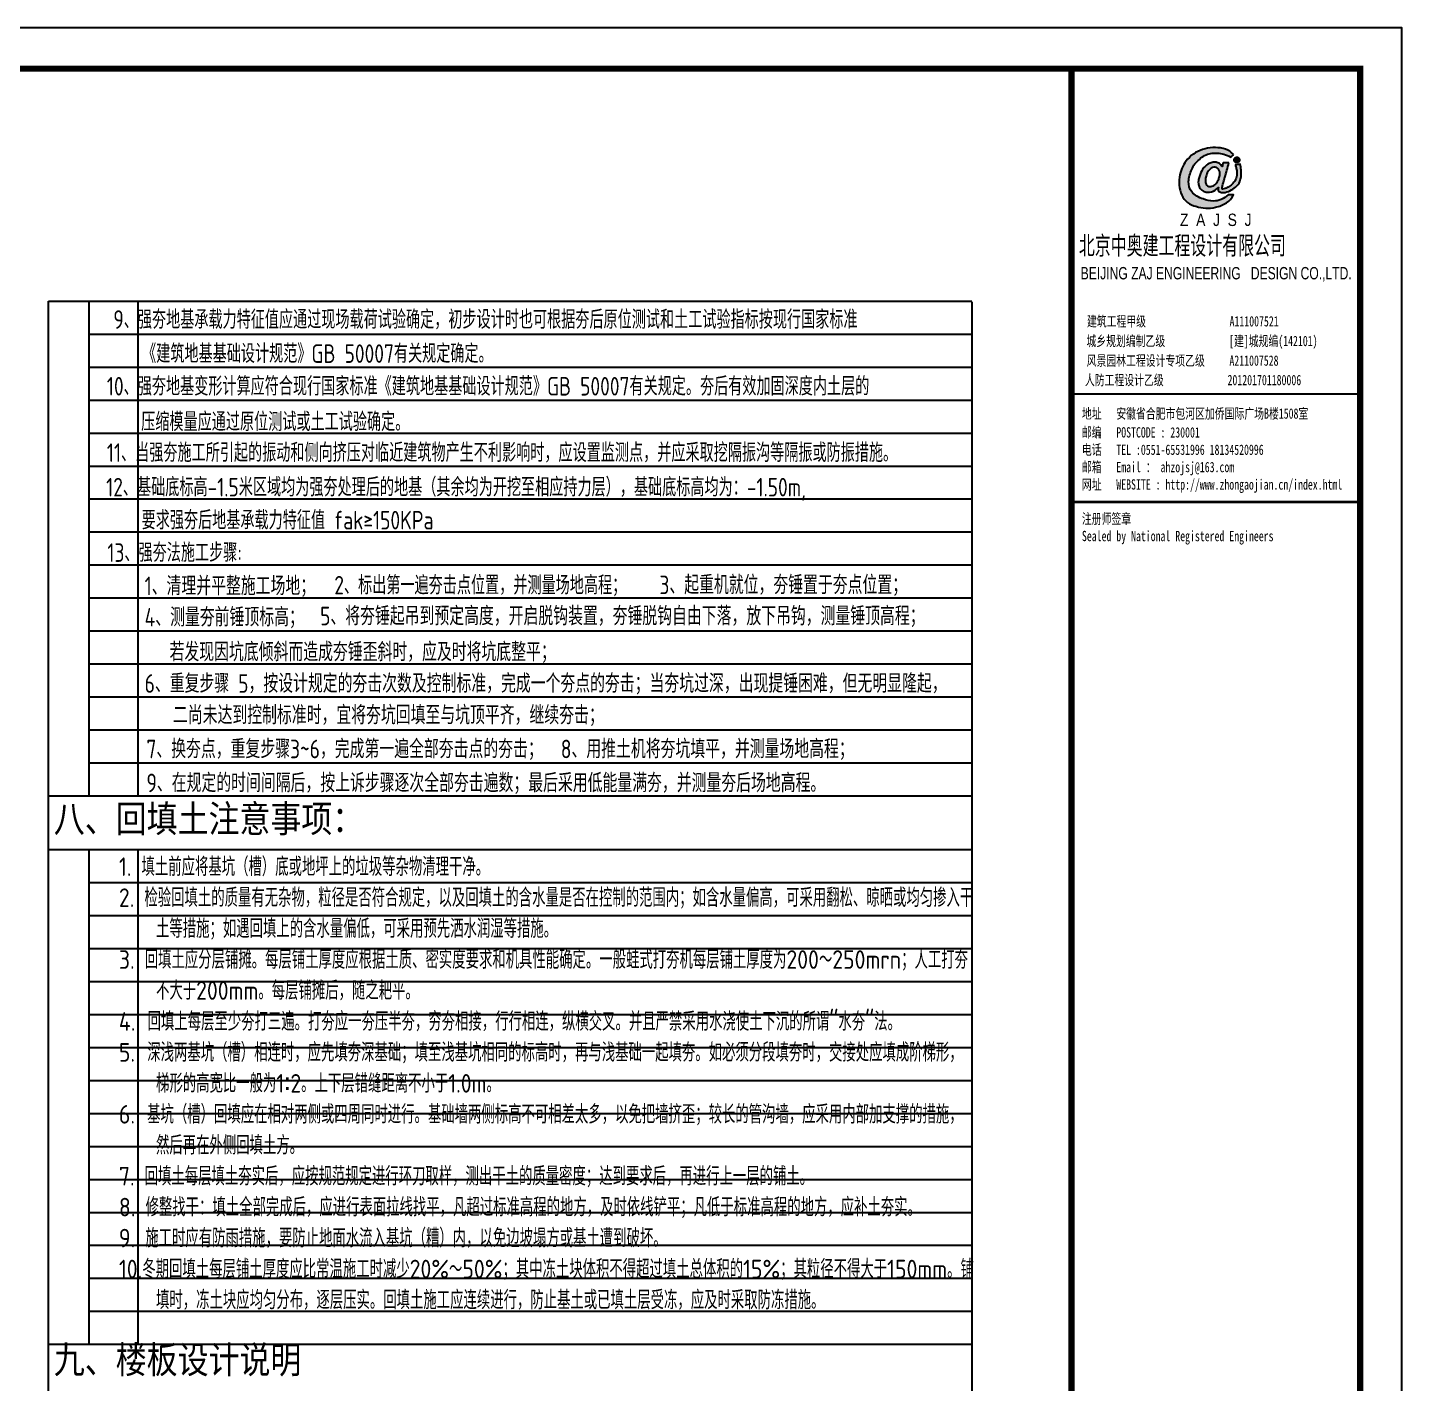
# Model space of a CAD drawing. Extents: x 180850 to 1399066, y 113487 to 334416.
# Drawn here: x 279147 to 302694, y 155140 to 178382 of the extents above; entities that cross this region are included whole.
import ezdxf
from ezdxf.enums import TextEntityAlignment as Align

# ---------------------------------------------------------------- set-up
doc = ezdxf.new("R2010")
doc.units = 0
doc.header["$LTSCALE"] = 1000
for name, color, linetype in [('NUM', 7, 'Continuous'), ('PUB_TEXT', 7, 'Continuous'), ('PUB_TITLE', 4, 'Continuous'), ('TEXT', 7, 'Continuous'), ('TK', 4, 'Continuous'), ('图签', 3, 'Continuous')]:
    doc.layers.add(name, color=color, linetype=linetype)
doc.styles.add('_gyy_title_Arial', font='arial.ttf', dxfattribs={"width": 0.7})
doc.styles.add('_gyy_title_ST', font='', dxfattribs={"width": 0.8})
doc.styles.add('_HZTXT', font='tssdeng.shx', dxfattribs={"width": 0.8, "bigfont": 'tssdchn.shx'})
doc.styles.add('HZ', font='txt.shx', dxfattribs={"width": 0.8, "bigfont": '000hztxt.shx'})
doc.styles.get("Standard").update_dxf_attribs({"font": 'gbenor.shx', "bigfont": 'gbcbig.shx'})
doc.styles.add('TSSD_Norm', font='tssdeng.shx', dxfattribs={"bigfont": 'hztxt.shx'})
doc.styles.get('_gyy_title_ST').set_extended_font_data('SimSun')

# ---------------------------------------------------------------- blocks, each defined once
blk = doc.blocks.new('dd')
at = {"layer": '图签'}
h = blk.add_hatch(color=5, dxfattribs=at)
h.set_gradient(color1=(0, 0, 255), color2=(36, 36, 255), one_color=1, tint=0.57)
h.paths.add_polyline_path([(452, 1270, -0.093206), (531, 1562, -0.136321), (716, 1807, -0.161039), (988, 1948, -0.108591), (1307, 1935, -0.049497), (1479, 1861, 0.062627), (1539, 1932, 0.094388), (1351, 2056, 0.136326), (854, 2062, 0.161722), (430, 1810, 0.133661), (243, 1435, 0.158414), (286, 937, 0.22517), (632, 669, 0.138663), (1107, 646, 0.074676), (1375, 753, 0.125344), (1543, 944, 0.006312), (1413, 948, -0.090385), (1244, 833, -0.096745), (1053, 797, -0.073845), (803, 850, -0.140868), (530, 1020, -0.160753)])
h = blk.add_hatch(color=5, dxfattribs=at)
h.set_gradient(color1=(0, 0, 255), color2=(36, 36, 255), one_color=1, tint=0.57)
h.paths.add_polyline_path([(1306, 1289, 0.011169), (1334, 1370, 0.005807), (1431, 1724, 0.01105), (1292, 1724, 0.016796), (1267, 1634, 0.125943), (1203, 1704, 0.083806), (1120, 1739, 0.082879), (1047, 1739, -0.008503), (952, 1710, 0.060057), (844, 1628, 0.086078), (774, 1532, 0.099424), (705, 1347, 0.12153), (690, 1225, 0.102644), (719, 1122, 0.056648), (797, 1042, 0.092914), (913, 1013, 0.194578), (1098, 1064, -0.002562), (1175, 1122, 0.064354), (1167, 1068, 0.172385), (1207, 1017, 0.105458), (1300, 1002, 0.086567), (1454, 1046, 0.047674), (1592, 1136, 0.166359), (1692, 1274, 0.096748), (1728, 1431, 0.03151), (1728, 1548, 0.041815), (1700, 1691, 0.007654), (1588, 1673, -0.009919), (1610, 1585, -0.068269), (1624, 1482, -0.105336), (1605, 1352, -0.14652), (1528, 1223, -0.070486), (1434, 1151, -0.077937), (1341, 1103, -0.127098), (1272, 1084, -0.114215), (1267, 1129, -0.007609)])
h.paths.add_polyline_path([(865, 1245, -0.099994), (863, 1328, -0.050974), (888, 1427, -0.120527), (938, 1529, -0.043888), (1002, 1595, -0.08446), (1063, 1619, -0.147309), (1127, 1607, -0.037474), (1177, 1572, -0.06931), (1209, 1507, -0.067662), (1213, 1431, -0.02676), (1211, 1413, 0.017209), (1183, 1329, -0.048815), (1120, 1223, -0.139096), (1046, 1163, -0.097991), (944, 1153, -0.085394), (909, 1169, -0.149141)], flags=16)
h = blk.add_hatch(color=1, dxfattribs=at)
h.set_gradient(color1=(255, 0, 0), color2=(255, 0, 0), tint=0.57)
h.paths.add_polyline_path([(1557, 1818, 0.386553), (1564, 1757, 0.170676), (1604, 1736, 0.082224), (1657, 1743, 0.087509), (1686, 1766, 0.264235), (1694, 1804, 0.244333), (1636, 1850, 0.30271)])
blk.add_lwpolyline([(1539, 1932, 0.094388), (1351, 2056, 0.136326), (854, 2062, 0.161722), (430, 1810, 0.133661), (243, 1435, 0.158414), (286, 937, 0.22517), (632, 669, 0.138663), (1107, 646, 0.074676), (1375, 753, 0.125344), (1543, 944, 0.006312), (1413, 948, -0.090385), (1244, 833, -0.096745), (1053, 797, -0.073845), (803, 850, -0.140868), (530, 1020, -0.160753), (452, 1270, -0.093206), (531, 1562, -0.136321), (716, 1807, -0.161039), (988, 1948, -0.108591), (1307, 1935, -0.049497), (1479, 1861, 0.062627)], format="xyb", close=True, dxfattribs=at)
for points in [[(1431, 1724, 0.011041), (1292, 1724, 0.016796), (1267, 1634, 0.125943), (1203, 1704, 0.083806), (1120, 1739, 0.082879), (1047, 1739, -0.008503), (952, 1710, 0.060057), (844, 1628, 0.086078), (774, 1532, 0.099424), (705, 1347, 0.12153), (690, 1225, 0.102644), (719, 1122, 0.056648), (797, 1042, 0.092914), (913, 1013, 0.194578), (1098, 1064, -0.002562), (1175, 1122, 0.064354), (1167, 1068, 0.172385), (1207, 1017, 0.105458), (1300, 1002, 0.086567), (1454, 1046, 0.047674), (1592, 1136, 0.166359), (1692, 1274, 0.096748), (1728, 1431, 0.03151), (1728, 1548, 0.041815), (1700, 1691, 0.007654), (1588, 1673, -0.009919), (1610, 1585, -0.068269), (1624, 1482, -0.105336), (1605, 1352, -0.14652), (1528, 1223, -0.070486), (1434, 1151, -0.077937), (1341, 1103, -0.127098), (1272, 1084, -0.114215), (1267, 1129, -0.007609), (1306, 1289, 0.011169), (1334, 1370, 0.005782), (1430, 1722, 0.069025)], [(1694, 1804, 0.243958), (1636, 1850, 0.303117), (1557, 1818, 0.386553), (1564, 1757, 0.170676), (1604, 1736, 0.082224), (1657, 1743, 0.087509), (1686, 1766, 0.264235), (1694, 1804, -7.823139)], [(1213, 1431, 0.067662), (1209, 1507, 0.06931), (1177, 1572, 0.037474), (1127, 1607, 0.147309), (1063, 1619, 0.08446), (1002, 1595, 0.043888), (938, 1529, 0.120527), (888, 1427, 0.050974), (863, 1328, 0.099994), (865, 1245, 0.149141), (909, 1169, 0.085394), (944, 1153, 0.097991), (1046, 1163, 0.139096), (1120, 1223, 0.048815), (1183, 1329, -0.017209), (1211, 1413, 0.02676), (1213, 1431, 0.441273)]]:
    blk.add_lwpolyline(points, format="xyb", dxfattribs=at)
at = {"insert": (246, 492), "char_height": 300, "width": 8000, "attachment_point": 1, "style": 'HZ'}
blk.add_mtext('{\\fArial|b0|i0|c0|p32;Z  A  J  S  J}', dxfattribs=at)

msp = doc.modelspace()

# ---------------------------------------------------------------- linework, layer by layer
at = {"layer": 'PUB_TITLE'}
msp.add_line((297037.44, 172101.94), (301986.93, 172101.94), dxfattribs=at)
msp.add_lwpolyline([(243229.36, 178381.97), (302694, 178381.97), (302694, 136381.97), (243229.36, 136381.97)], close=True, dxfattribs=at)
at = {"layer": 'PUB_TITLE', "const_width": 106.06}
for points in [[(244997.04, 137089.05), (244997.04, 177674.9), (301986.93, 177674.9), (301986.93, 137089.05)], [(297037.44, 177674.9), (301986.93, 177674.9), (301986.93, 137089.05), (297037.44, 137089.05)]]:
    msp.add_lwpolyline(points, close=True, dxfattribs=at)
at = {"layer": 'PUB_TITLE', "const_width": 49.49}
msp.add_lwpolyline([(297037.44, 170249.11), (301986.93, 170249.11)], dxfattribs=at)
at = {"layer": 'TK'}
for p, q in [((279505.83, 139348.04), (279505.83, 173692.12)), ((279505.83, 173692.12), (295332.24, 173692.12)), ((280205.36, 165213.09), (280205.36, 173692.12)), ((281044.8, 165213.09), (281044.8, 173692.12)), ((295332.24, 173680.07), (295332.24, 139348.04)), ((280205.36, 173126.85), (295332.24, 173126.85)), ((280205.36, 172561.58), (295332.24, 172561.58)), ((280205.36, 171996.31), (295332.24, 171996.31)), ((280205.36, 171431.04), (295332.24, 171431.04)), ((280205.36, 170865.78), (295332.24, 170865.78)), ((280205.36, 170300.51), (295332.24, 170300.51)), ((280205.36, 169735.24), (295332.24, 169735.24)), ((280205.36, 169169.97), (295332.24, 169169.97)), ((280205.36, 168604.7), (295332.24, 168604.7)), ((280205.36, 168039.44), (295332.24, 168039.44)), ((280205.36, 167474.17), (295332.24, 167474.17)), ((280205.36, 166908.9), (295332.24, 166908.9)), ((280205.36, 166343.63), (295332.24, 166343.63)), ((280205.36, 165778.36), (295332.24, 165778.36)), ((279505.83, 165213.09), (295332.24, 165213.09)), ((279505.83, 164292.11), (295332.24, 164292.11)), ((280205.36, 155813.09), (280205.36, 164292.11)), ((281044.8, 155813.09), (281044.8, 164292.11)), ((280205.36, 163726.84), (295332.24, 163726.84)), ((280205.36, 163161.57), (295332.24, 163161.57)), ((280205.36, 162596.31), (295332.24, 162596.31)), ((280205.36, 155813.09), (280205.36, 162540.48)), ((281044.8, 155813.09), (281044.8, 162540.48)), ((280205.36, 162031.04), (295332.24, 162031.04)), ((280205.36, 161465.77), (295332.24, 161465.77)), ((280205.36, 160900.5), (295332.24, 160900.5)), ((280205.36, 160335.23), (295332.24, 160335.23)), ((280205.36, 159769.97), (295332.24, 159769.97)), ((280205.36, 159204.7), (295332.24, 159204.7)), ((280205.36, 158639.43), (295332.24, 158639.43)), ((280205.36, 158074.16), (295332.24, 158074.16)), ((280205.36, 157508.89), (295332.24, 157508.89)), ((280205.36, 156943.63), (295332.24, 156943.63)), ((280205.36, 156378.36), (295332.24, 156378.36)), ((279505.83, 155813.09), (295332.24, 155813.09))]:
    msp.add_line(p, q, dxfattribs=at)

# ---------------------------------------------------------------- block references
at = {"layer": '图签', "xscale": 0.70707067020202, "yscale": 0.70707067020202, "zscale": 0.70707067020202}
msp.add_blockref('dd', (298724.23, 174843.53), dxfattribs=at)

# ---------------------------------------------------------------- texts
at = {"color": 1, "insert": (297164.89, 174813.05), "char_height": 359.1, "width": 9575.9995, "attachment_point": 1, "style": 'HZ'}
msp.add_mtext('北京中奥建工程设计有限公司', dxfattribs=at)
at = {"layer": 'NUM', "color": 7, "true_color": 0xffffff, "insert": (280713.69, 164157.14), "char_height": 318.1818, "attachment_point": 1}
msp.add_mtext_dynamic_manual_height_columns('\\pi-636.36,l636.36;1. 填土前应将基坑（槽）底或地坪上的垃圾等杂物清理干净。\\P2. 检验回填土的质量有无杂物，粒径是否符合规定，以及回填土的含水量是否在控制的范围内；如含水量偏高，可采用翻松、晾晒或均匀掺入干土等措施；如遇回填上的含水量偏低，可采用预先洒水润湿等措施。\\P3. 回填土应分层铺摊。每层铺土厚度应根据土质、密实度要求和机具性能确定。一般蛙式打夯机每层铺土厚度为200～250mrn；人工打夯不大于200mm。每层铺摊后，随之耙平。\\P4.{\\fMS PGothic|b0|i0|c128|p34;\u2002}回填上每层至少夯打三遍。打夯应一夯压半夯，穷夯相接，行行相连，纵横交叉。并且严禁采用水浇使土下沉的所谓"水夯"法。\\P5.{\\fMS PGothic|b0|i0|c134|p34;\u2002}深浅两基坑（槽）相连时，应先填夯深基础；填至浅基坑相同的标高时，再与浅基础一起填夯。如必须分段填夯时，交接处应填成阶梯形，梯形的高宽比一般为1∶2。上下层错缝距离不小于1.0m。\\P6.{\\fMS PGothic|b0|i0|c134|p34;\u2002}基坑（槽）回填应在相对两侧或四周同时进行。基础墙两侧标高不可相差太多，以免把墙挤歪；较长的管沟墙，应采用内部加支撑的措施，然后再在外侧回填土方。\\P7. 回填土每层填土夯实后，应按规范规定进行环刀取样，测出干土的质量密度；达到要求后，再进行上一层的铺土。\\P8. 修整找干：填土全部完成后，应进行表面拉线找平，凡超过标准高程的地方，及时依线铲平；凡低于标准高程的地方，应补土夯实。\\P\\pi0,l0;9. 施工时应有防雨措施，要防止地面水流入基坑（糟）内，以免边坡塌方或基土遭到破坏。\\P\\pi-636.36,l636.36;10.冬期回填土每层铺土厚度应比常温施工时减少20%～50%；其中冻土块体积不得超过填土总体积的15%；其粒径不得大于150mm。铺填时，冻土块应均匀分布，逐层压实。回填土施工应连续进行，防止基土或已填土层受冻，应及时采取防冻措施。', width=14618.551, gutter_width=16631.79, heights=[18891.15], dxfattribs=at)
at = {"layer": 'PUB_TEXT', "style": '_HZTXT', "width": 0.8}
for s, p in [('9、强夯地基承载力特征值应通过现场载荷试验确定，初步设计时也可根据夯后原位测试和土工试验指标按现行国家标准', (280618.56, 173217.07)), ('《建筑地基基础设计规范》GB 50007有关规定确定。', (281111.45, 172633.08)), ('10、强夯地基变形计算应符合现行国家标准《建筑地基基础设计规范》GB 50007有关规定。夯后有效加固深度内土层的', (280507.43, 172073.65)), ('压缩模量应通过原位测试或土工试验确定。', (281096.09, 171464.36)), ('11、当强夯施工所引起的振动和侧向挤压对临近建筑物产生不利影响时，应设置监测点，并应采取挖隔振沟等隔振或防振措施。', (280507.43, 170935.73)), ('12、基础底标高-1.5米区域均为强夯处理后的地基（其余均为开挖至相应持力层），基础底标高均为：-1.50m,', (280495.31, 170344.43)), ('要求强夯后地基承载力特征值 fak≥150KPa', (281103.18, 169778.81)), ('13、强夯法施工步骤:', (280516.37, 169222.3)), ('2、标出第一遍夯击点位置，并测量场地高程；', (284405.23, 168664.14))]:
    msp.add_text(s, height=318.1818, dxfattribs=at).set_placement(p)
at = {"layer": 'PUB_TITLE', "width": 0.7}
for s, height, style, p in [('BEIJING ZAJ ENGINEERING   DESIGN CO.,LTD.', 212.121, '_gyy_title_Arial', (299517.98, 174064.44)), ('建筑工程甲级                 A111007521             ', 176.7675, '_gyy_title_ST', (299493.32, 173257.97)), ('城乡规划编制乙级             [建]城规编(142101)', 176.7675, '_gyy_title_ST', (299274.83, 172920.97)), ('风景园林工程设计专项乙级     A211007528           ', 176.7675, '_gyy_title_ST', (299405.32, 172584.65)), ('人防工程设计乙级             201201701180006', 176.7675, '_gyy_title_ST', (299121.44, 172251.06))]:
    msp.add_text(s, height=height, dxfattribs=dict(at, style=style)).set_placement(p, align=Align.CENTER)
at = {"layer": 'PUB_TITLE', "style": '_gyy_title_ST', "width": 0.7}
for s, height, p in [('地址   安徽省合肥市包河区加侨国际广场B楼1508室', 176.7675, (297216.36, 171676.77)), ('邮编   POSTCODE : 230001', 176.7675, (297216.36, 171353.89)), ('电话   TEL :0551-65531996 18134520996', 176.7675, (297216.36, 171056.92)), ('邮箱   Email ： ahzojsj@163.com', 176.7675, (297216.36, 170759.95)), ('网址   WEBSITE : http://www.zhongaojian.cn/index.html', 176.7675, (297216.36, 170461.23)), ('注册师签章', 176.767, (297216.36, 169874.37)), ('Sealed by National Registered Engineers', 176.7675, (297217.32, 169577.4))]:
    msp.add_text(s, height=height, dxfattribs=at).set_placement(p)
at = {"layer": 'TEXT', "style": 'TSSD_Norm', "width": 0.8}
for s, p in [('1、清理并平整施工场地；', (281154.81, 168650.98)), ('3、起重机就位，夯锤置于夯点位置；', (289976.34, 168669.05)), ('4、测量夯前锤顶标高；', (281154.81, 168115.46)), ('5、将夯锤起吊到预定高度，开启脱钩装置，夯锤脱钩自由下落，放下吊钩，测量锤顶高程；', (284162, 168135.48)), ('若发现因坑底倾斜而造成夯锤歪斜时，应及时将坑底整平；', (281581.69, 167519.33)), ('6、重复步骤 5，按设计规定的夯击次数及控制标准，完成一个夯点的夯击；当夯坑过深，出现提锤困难，但无明显隆起，', (281154.81, 166979.38)), ('二尚未达到控制标准时，宜将夯坑回填至与坑顶平齐，继续夯击；', (281640.56, 166437.55)), ('7、换夯点，重复步骤3~6，完成第一遍全部夯击点的夯击；  8、用推土机将夯坑填平，并测量场地高程；', (281185.77, 165856.57)), ('9、在规定的时间间隔后，按上诉步骤逐次全部夯击遍数；最后采用低能量满夯，并测量夯后场地高程。', (281185.77, 165274.86))]:
    msp.add_text(s, height=318.1818, dxfattribs=at).set_placement(p)
at = {"layer": 'TEXT', "color": 3, "style": 'TSSD_Norm'}
for s, p in [('八、回填土注意事项：', (279598.32, 164377.91)), ('九、楼板设计说明', (279598.32, 155105.65))]:
    msp.add_text(s, height=530.303, dxfattribs=at).set_placement(p, align=Align.BOTTOM_LEFT)

doc.saveas('drawing.dxf')
